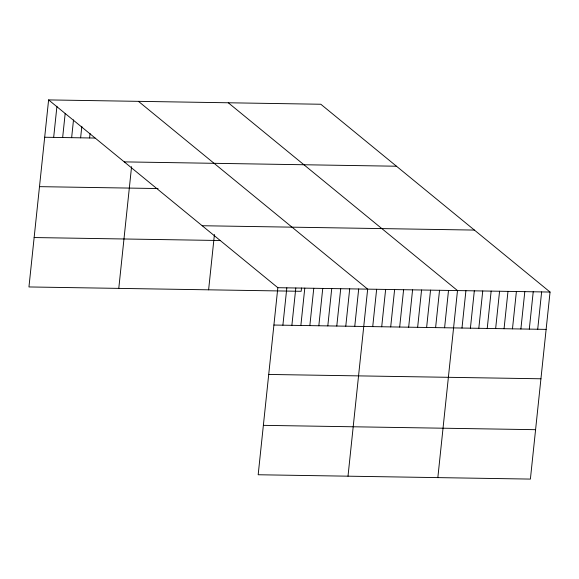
<?xml version="1.0" encoding="UTF-8"?>
<svg xmlns="http://www.w3.org/2000/svg" width="579" height="579" viewBox="0 0 579 579"><rect width="100%" height="100%" fill="white"/><g stroke="black" fill="none" stroke-linecap="round" stroke-linejoin="round"><path stroke-width="0.87" d="M48.607 99.914L277.833 287.705L258.176 474.751L530.393 479.086L550.05 292.048L320.824 104.249L48.607 99.914L28.95 286.952L301.167 291.295L301.507 288.002M53.666 137.389L56.937 106.275M62.648 137.534L65.174 113.535M71.637 137.679L73.504 119.896M80.619 137.824L81.834 126.265M89.6 137.961L90.071 133.517M118.782 288.385L131.571 166.672M208.614 289.818L214.425 234.481M282.892 325.181L286.822 287.85M291.881 325.326L295.804 287.987M300.863 325.47L304.786 288.132M309.845 325.615L313.767 288.277M318.826 325.76L322.749 288.422M327.808 325.897L331.731 288.566M336.79 326.042L340.72 288.704M345.779 326.187L349.702 288.849M354.761 326.332L358.683 288.993M348.008 476.184L367.665 289.138L138.439 101.347M372.724 326.614L376.647 289.283M381.706 326.759L385.636 289.42M390.695 326.903L394.617 289.565M399.676 327.048L403.599 289.71M408.658 327.193L412.581 289.855M417.64 327.33L421.563 289.999M426.622 327.475L430.544 290.137M435.603 327.62L439.533 290.282M444.592 327.765L448.515 290.426M437.84 477.61L457.497 290.571L228.271 102.772M461.984 328.04L465.914 290.701M470.401 328.177L474.324 290.839M478.811 328.307L482.741 290.969M487.229 328.445L491.151 291.107M495.646 328.575L499.568 291.237M504.056 328.713L507.978 291.375M512.473 328.843L516.396 291.505M520.883 328.981L524.806 291.642M529.3 329.111L533.223 291.78M537.71 329.248L541.633 291.91M44.684 137.245L94.992 138.048M124.253 161.881L396.47 166.224M39.495 186.648L158.067 188.544M202.194 225.73L474.404 230.073M34.139 237.549L220.534 240.524M277.833 287.705L550.05 292.048M273.91 325.043L546.127 329.379M268.721 374.447L540.931 378.782M263.373 425.348L535.582 429.683"/></g></svg>
